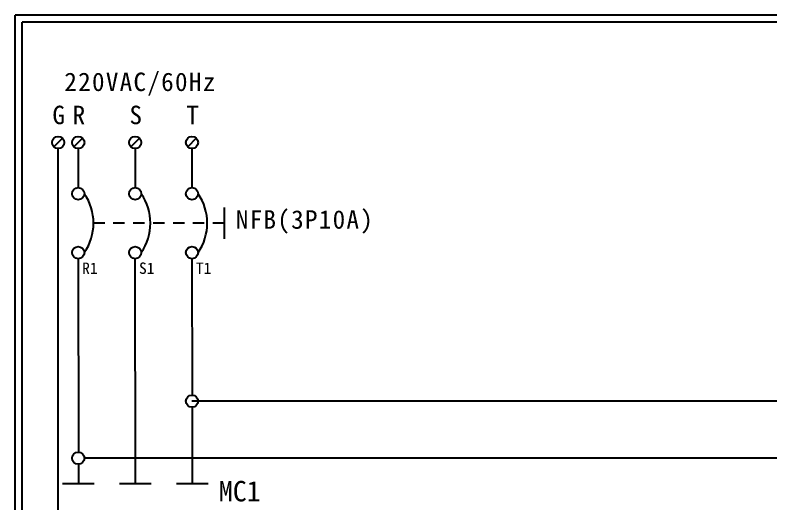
# Model space of a CAD drawing. Extents: x 10 to 297, y 3 to 207.
# Drawn here: x 10 to 142.9, y 121.1 to 207 of the extents above; entities that cross this region are included whole.
import ezdxf

# ---------------------------------------------------------------- set-up
doc = ezdxf.new("R2010")
doc.units = 0
doc.linetypes.add('HIDDEN9', pattern=[3.5, 2, -1.5])
doc.layers.get('0').update_dxf_attribs({"linetype": 'CONTINUOUS'})
doc.layers.add('圖框層', color=7, linetype='CONTINUOUS')
doc.layers.add('標尺寸層', color=3, linetype='CONTINUOUS')
doc.styles.add('STSL', font='kaiu.ttf')
doc.styles.add('標楷體', font='kaiu.ttf')

msp = doc.modelspace()

# ---------------------------------------------------------------- linework, layer by layer
for p, q in [((18.31, 185.35), (16.8, 183.83)), ((21.85, 185.35), (20.34, 183.83)), ((31.85, 185.35), (30.34, 183.83)), ((41.85, 185.35), (40.34, 183.83)), ((21.1, 164.1), (21.12, 130.19)), ((41.1, 164.1), (41.12, 140.19)), ((290.72, 139.12), (41.1, 139.12)), ((41.12, 138.05), (41.14, 124.67)), ((290.72, 129.12), (22.17, 129.12)), ((21.12, 128.05), (21.14, 124.67))]:
    msp.add_line(p, q)
at = {"color": 7, "linetype": 'HIDDEN9'}
msp.add_line((46.76, 170.41), (23.79, 170.41), dxfattribs=at)
for centre in [(17.56, 184.59), (21.1, 184.59), (31.1, 184.59), (41.1, 184.59), (21.1, 175.59), (31.1, 175.59), (41.1, 175.59), (21.1, 165.23), (31.1, 165.23), (41.1, 165.23), (41.1, 139.12), (21.1, 129.12)]:
    msp.add_circle(centre, 1.07)
at = {"color": 7}
for centre in [(14.74, 170.41), (24.74, 170.41), (34.74, 170.41)]:
    msp.add_arc(centre, 9.05, 325.1286, 34.8714, dxfattribs=at)
at = {"layer": '圖框層', "color": 7}
for p, q in [((297, 206.97), (10, 206.97)), ((10, 3), (10, 206.97)), ((295.75, 205.72), (11.25, 205.72)), ((11.25, 4.25), (11.25, 205.72))]:
    msp.add_line(p, q, dxfattribs=at)
at = {"layer": '標尺寸層', "color": 7}
for p, q in [((17.56, 57.36), (17.56, 183.52)), ((21.1, 183.52), (21.1, 176.66)), ((31.1, 183.52), (31.1, 176.66)), ((41.1, 183.52), (41.1, 176.66)), ((46.76, 173.14), (46.76, 167.68)), ((21.1, 164.16), (21.1, 164.1)), ((31.1, 164.16), (31.1, 164.1)), ((31.14, 124.67), (31.1, 164.1)), ((41.1, 164.16), (41.1, 164.1)), ((18.35, 124.67), (23.92, 124.67)), ((28.35, 124.67), (33.92, 124.67)), ((38.35, 124.67), (43.92, 124.67))]:
    msp.add_line(p, q, dxfattribs=at)

# ---------------------------------------------------------------- texts
at = {"color": 0, "char_height": 3.25, "style": '標楷體'}
for s, insert, width, attachment_point in [('\\pt6.5;{\\T1.1;220VAC/60Hz}', (18.65, 196.87), 35.213, 1), ('\\pt6.5;{\\T1.1;G}', (16.56, 191.05), 2, 1), ('\\pt6.5;{\\T1.1;R}', (20.1, 191.05), 2, 1), ('\\pt6.5;{\\T1.1;S}', (30.1, 191.05), 2, 1), ('\\pt6.5;{\\T1.1;T}', (40.1, 191.05), 2, 1), ('\\pt6.5;{\\T1.1;NFB(3P10A)}', (60.96, 172.68), 24.6072, 2)]:
    msp.add_mtext(s, dxfattribs=dict(at, insert=insert, width=width, attachment_point=attachment_point))
at = {"layer": '圖框層', "color": 4, "style": 'STSL'}
for s, height, p in [('R1', 2, (21.78, 161.49)), ('S1', 2, (31.78, 161.49)), ('T1', 2, (41.78, 161.49)), ('MC1', 3.6, (45.82, 121.51))]:
    msp.add_text(s, height=height, dxfattribs=at).set_placement(p)

doc.saveas('drawing.dxf')
